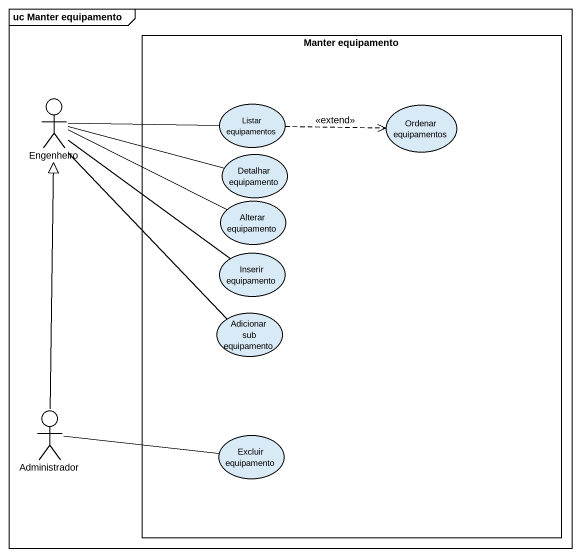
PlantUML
@startuml
mainframe uc Manter equipamento
rectangle "Manter equipamento" as Manter_equipamento {
  usecase "Listar equipamentos" as Listar_equipamentos
  usecase "Ordenar equipamentos" as Ordenar_equipamentos
  usecase "Detalhar equipamento" as Detalhar_equipamento
  usecase "Alterar equipamento" as Alterar_equipamento
  usecase "Inserir equipamento" as Inserir_equipamento
  usecase "Adicionar sub equipamento" as Adicionar_sub_equipamento
  usecase "Excluir equipamento" as Excluir_equipamento
}
actor Engenheiro
actor Administrador
Engenheiro -right- Listar_equipamentos
Engenheiro -right- Detalhar_equipamento
Engenheiro -right- Alterar_equipamento
Engenheiro -- Inserir_equipamento
Engenheiro -- Adicionar_sub_equipamento
Listar_equipamentos .right.> Ordenar_equipamentos : <<extend>>
Administrador -up-|> Engenheiro
Administrador -right- Excluir_equipamento
@enduml
